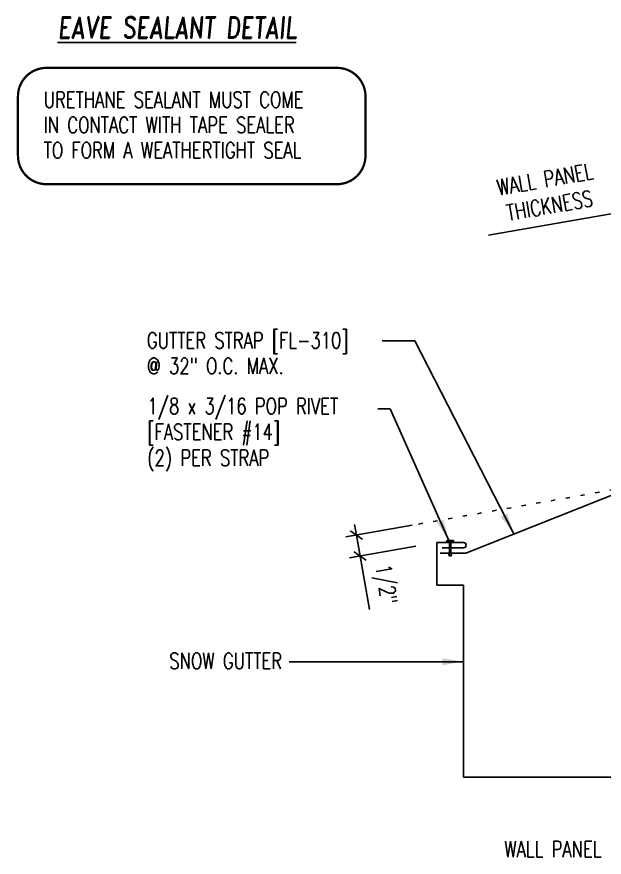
# Model space of a CAD drawing. Header units: inches. Extents: x 4.7 to 42.5, y 7 to 54.8.
# Drawn here: x 6.9 to 20.66, y 14.97 to 34.66 of the extents above; entities that cross this region are included whole.
import ezdxf
from ezdxf.enums import TextEntityAlignment as Align

# ---------------------------------------------------------------- set-up
doc = ezdxf.new("R2010")
doc.units = ezdxf.units.IN
doc.header["$MEASUREMENT"] = 0
doc.linetypes.add('DOT2', pattern=[0.125, 0, -0.125])
for name, color, linetype in [('DIM', 2, 'Continuous'), ('FASTENER', 9, 'Continuous'), ('LABEL', 6, 'Continuous'), ('TEXT', 2, 'Continuous'), ('TRIM', 6, 'Continuous')]:
    doc.layers.add(name, color=color, linetype=linetype)
doc.styles.add('ROMAND', font='romand', dxfattribs={"height": 0.075})
doc.styles.add('TEXT', font='SIMPLEX', dxfattribs={"width": 0.75, "height": 6})
doc.styles.add('TEXT1', font='ROMANS.shx', dxfattribs={"width": 0.75, "height": 0.375})
doc.dimstyles.new('DETAIL$7', dxfattribs={"dimscale": 4, "dimtxt": 6, "dimasz": 0.125, "dimexe": 0.0625, "dimexo": 0.125, "dimgap": 0.0625, "dimtad": 1, "dimdec": 5, "dimzin": 3, "dimdsep": 46, "dimlunit": 4, "dimtxsty": 'TEXT', "dimblk": 'ARCHTICK', "dimcen": 0.0625, "dimclrd": 7, "dimclre": 7, "dimclrt": 2, "dimadec": 0, "dimazin": 0, "dimtfac": 0.666667, "dimtdec": 5, "dimtmove": 0, "dimatfit": 3, "dimfxl": 0, "dimfrac": 2, "dimtolj": 1, "dimtzin": 3, "dimarcsym": 0})

# ---------------------------------------------------------------- blocks, each defined once
blk = doc.blocks.new('seal_note_tape')
at = {"layer": 'TEXT', "color": 6, "const_width": 0.0533}
blk.add_lwpolyline([(0.027, 0.693), (0.027, 2.086, -0.414214), (0.693, 2.753), (7.503, 2.753, -0.414214), (8.169, 2.086), (8.169, 0.693, -0.414214), (7.503, 0.027), (0.693, 0.027, -0.414214)], format="xyb", close=True, dxfattribs=at)
at = {"layer": 'TEXT', "style": 'TEXT1', "width": 0.75}
for s, p in [('URETHANE SEALANT MUST COME', (0.63, 1.82)), ('IN CONTACT WITH TAPE SEALER', (0.63, 1.227)), ('TO FORM A WEATHERTIGHT SEAL', (0.63, 0.633))]:
    blk.add_text(s, height=0.375, dxfattribs=at).set_placement(p)
blk = doc.blocks.new('LAY-LAB')
at = {"layer": 'LABEL', "color": 6, "style": 'ROMAND', "oblique": 5, "width": 0.75}
blk.add_attdef('LAY-LAB', (0.017, 0.0362), '', height=0.1875, dxfattribs=at)
blk = doc.blocks.new('FD-F14')
at = {"layer": 'TEXT', "style": 'TEXT1', "width": 0.75}
for s, p in [('1/8 x 3/16 POP RIVET', (0.0047, -0.0408)), ('[FASTENER #14]', (0.0047, -0.1926))]:
    blk.add_text(s, height=0.09375, dxfattribs=at).set_placement(p)
blk.add_attdef('(QUANTITY)', (0.0047, -0.3444), '', height=0.0938, dxfattribs=at)
blk = doc.blocks.new('fm3')
at = {"layer": 'FASTENER', "color": 12}
for p, q in [((-0.035, 0.018), (0.144, 0.018)), ((0.115, 0.04), (-0.006, 0.04)), ((0.043, 0.018), (0.043, -0.243)), ((0.067, 0.018), (0.067, -0.243)), ((0.035, -0.32), (0.075, -0.32))]:
    blk.add_line(p, q, dxfattribs=at)
for centre, radius, start, end in [((0.055, -0.066), 0.123, 119.4777, 136.6143), ((0.055, -0.066), 0.123, 43.3857, 60.5223), ((0.055, -0.297), 0.03, 143.7655, 228.4038), ((-0.02, -0.243), 0.0625, 323.7655, 0), ((0.129, -0.243), 0.0625, 180, 216.2345), ((0.055, -0.297), 0.03, 311.5962, 36.2345)]:
    blk.add_arc(centre, radius, start, end, dxfattribs=at)
blk = doc.blocks.new('_ArchTick')
at = {"color": 0, "linetype": 'ByBlock', "const_width": 0.15}
blk.add_lwpolyline([(-0.5, -0.5), (0.5, 0.5)], dxfattribs=at)

msp = doc.modelspace()

# ---------------------------------------------------------------- linework, layer by layer
at = {"layer": 'DIM', "color": 7}
msp.add_line((21.45734, 30.16076), (17.95336, 29.54291), dxfattribs=at)
at = {"layer": 'DIM', "linetype": 'DOT2', "ltscale": 2}
msp.add_line((22.61472, 23.88556), (16.16051, 22.74751), dxfattribs=at)
at = {"layer": 'TEXT', "color": 7}
for p, q in [((16.16051, 22.74751), (14.60683, 22.47356)), ((14.85304, 22.51697), (14.80962, 22.76317)), ((14.85304, 22.51697), (14.93984, 22.02466)), ((16.24732, 22.25521), (14.69364, 21.98125)), ((14.93984, 22.02466), (15.16095, 20.77072))]:
    msp.add_line(p, q, dxfattribs=at)
at = {"layer": 'TRIM'}
for p, q in [((17.41478, 22.09304), (22.43442, 24.09007)), ((16.73972, 21.34203), (16.73972, 22.34203)), ((16.73972, 22.34203), (17.36472, 22.34203)), ((17.41478, 22.09304), (16.81639, 22.09304)), ((17.36472, 22.21703), (16.86472, 22.21703)), ((17.36472, 21.34203), (16.73972, 21.34203)), ((17.36472, 16.84203), (17.36472, 21.34203)), ((22.61472, 16.84203), (17.36472, 16.84203))]:
    msp.add_line(p, q, dxfattribs=at)
msp.add_arc((17.36472, 22.27953), 0.0625, 270, 90, dxfattribs=at)

# ---------------------------------------------------------------- block references
at = {"layer": 'FASTENER'}
msp.add_blockref('fm3', (16.99664, 22.34635), dxfattribs=at)
at = {"layer": 'LABEL', "xscale": 2.666666666666686, "yscale": 2.666666666666679, "zscale": 2.66666666666668}
msp.add_blockref('LAY-LAB', (7.81145, 34.06704), dxfattribs=at).add_auto_attribs({'LAY-LAB': '%%UEAVE SEALANT DETAIL'})
at = {"layer": 'TEXT'}
msp.add_blockref('seal_note_tape', (6.89829, 30.71361), dxfattribs=at)
at = {"layer": 'TEXT', "xscale": 4, "yscale": 4, "zscale": 4}
msp.add_blockref('FD-F14', (9.93878, 25.51487), dxfattribs=at).add_auto_attribs({'(QUANTITY)': '(2) PER STRAP'})
at = {"layer": 'TEXT', "color": 7, "xscale": 0.25, "yscale": 0.25, "zscale": 0.25}
for p, rotation in [((14.85304, 22.51697), 280), ((14.93984, 22.02466), 99.99999999999999)]:
    msp.add_blockref('_ArchTick', p, dxfattribs=dict(at, rotation=rotation))

# ---------------------------------------------------------------- texts
at = {"layer": 'DIM', "color": 2, "insert": (19.32891, 30.54703), "char_height": 0.375, "attachment_point": 5, "rotation": 10, "style": 'TEXT1'}
msp.add_mtext('\\A1;{WALL PANEL}\\P{THICKNESS}', dxfattribs=at)
at = {"layer": 'TEXT', "style": 'TEXT1', "width": 0.75}
for s, p in [('GUTTER STRAP [FL-310]', (9.94652, 26.89213)), ('@ 32" O.C. MAX.', (9.94652, 26.29213))]:
    msp.add_text(s, height=0.375, dxfattribs=at).set_placement(p)
for s, p in [('SNOW GUTTER', (13.11351, 19.37845)), ('WALL PANEL', (20.59829, 14.96515))]:
    msp.add_text(s, height=0.375, dxfattribs=at).set_placement(p, align=Align.RIGHT)
at = {"layer": 'TEXT', "color": 2, "insert": (15.49652, 21.35228), "char_height": 0.375, "attachment_point": 5, "rotation": 280, "style": 'TEXT1'}
msp.add_mtext('\\A1;1/2"', dxfattribs=at)

# ---------------------------------------------------------------- leaders
at = {"layer": 'TEXT'}
for points in [[(18.54012, 22.54075), (16.2208, 27.06477), (15.45794, 27.06477)], [(17.02272, 22.38675), (15.64947, 25.47294), (15.36066, 25.47294)], [(17.36472, 19.54628), (13.31869, 19.54628), (13.27617, 19.54628)]]:
    msp.add_leader(points, dimstyle='DETAIL$7', dxfattribs=at)

doc.saveas('drawing.dxf')
